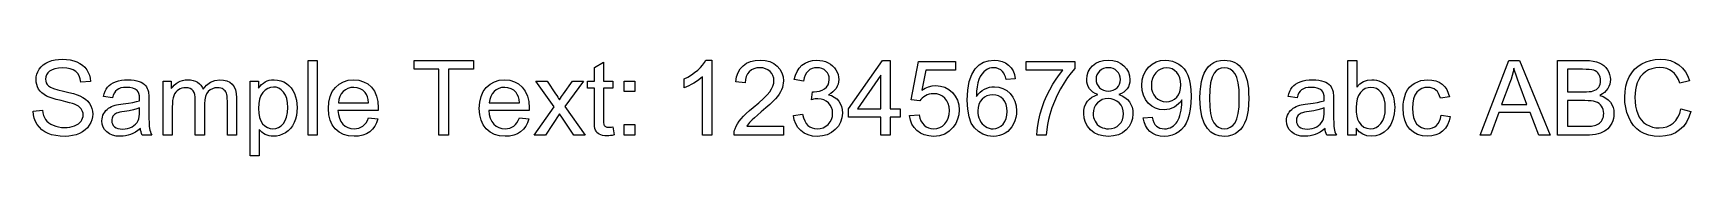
# Model space of a CAD drawing. Header units: metres. Extents: x 2.3 to 90.9, y 0.4 to 5.6.
import ezdxf

# ---------------------------------------------------------------- set-up
doc = ezdxf.new("R2010")
doc.units = ezdxf.units.M

msp = doc.modelspace()

# ---------------------------------------------------------------- linework, layer by layer
at = {"color": 1}
for points in [[(2.251, 2.785), (2.75, 2.829), (2.774, 2.685), (2.809, 2.556), (2.856, 2.439), (2.915, 2.336), (2.989, 2.245), (3.081, 2.162), (3.19, 2.089), (3.318, 2.025), (3.459, 1.973), (3.608, 1.936), (3.766, 1.914), (3.932, 1.907), (4.079, 1.912), (4.217, 1.929), (4.346, 1.957), (4.467, 1.997), (4.575, 2.046), (4.669, 2.103), (4.748, 2.169), (4.812, 2.244), (4.861, 2.324), (4.897, 2.408), (4.918, 2.495), (4.925, 2.586), (4.918, 2.677), (4.898, 2.762), (4.864, 2.841), (4.816, 2.915), (4.752, 2.982), (4.671, 3.044), (4.572, 3.1), (4.456, 3.151), (4.351, 3.186), (4.197, 3.231), (3.995, 3.284), (3.744, 3.346), (3.489, 3.411), (3.275, 3.474), (3.102, 3.536), (2.971, 3.595), (2.837, 3.675), (2.721, 3.764), (2.624, 3.861), (2.544, 3.968), (2.483, 4.082), (2.439, 4.204), (2.413, 4.331), (2.404, 4.466), (2.415, 4.615), (2.447, 4.759), (2.501, 4.898), (2.576, 5.032), (2.672, 5.156), (2.787, 5.264), (2.923, 5.356), (3.078, 5.432), (3.247, 5.491), (3.426, 5.534), (3.614, 5.56), (3.812, 5.568), (4.028, 5.559), (4.23, 5.532), (4.42, 5.488), (4.596, 5.425), (4.756, 5.345), (4.897, 5.248), (5.017, 5.134), (5.119, 5.003), (5.2, 4.86), (5.259, 4.707), (5.298, 4.545), (5.315, 4.373), (4.808, 4.335), (4.775, 4.513), (4.718, 4.668), (4.637, 4.799), (4.531, 4.908), (4.399, 4.993), (4.238, 5.053), (4.05, 5.09), (3.834, 5.102), (3.61, 5.091), (3.418, 5.058), (3.26, 5.003), (3.134, 4.926), (3.038, 4.833), (2.969, 4.732), (2.928, 4.621), (2.914, 4.501), (2.924, 4.398), (2.953, 4.305), (3.002, 4.221), (3.07, 4.147), (3.177, 4.077), (3.345, 4.006), (3.576, 3.934), (3.868, 3.862), (4.165, 3.791), (4.412, 3.725), (4.608, 3.663), (4.753, 3.606), (4.916, 3.521), (5.057, 3.424), (5.174, 3.317), (5.269, 3.198), (5.342, 3.07), (5.394, 2.933), (5.425, 2.786), (5.435, 2.63), (5.424, 2.472), (5.389, 2.32), (5.332, 2.171), (5.252, 2.028), (5.151, 1.895), (5.03, 1.777), (4.888, 1.675), (4.727, 1.589), (4.551, 1.52), (4.363, 1.471), (4.165, 1.442), (3.956, 1.432), (3.696, 1.442), (3.457, 1.471), (3.241, 1.521), (3.046, 1.59), (2.873, 1.679), (2.719, 1.788), (2.585, 1.917), (2.471, 2.066), (2.379, 2.23), (2.311, 2.405), (2.269, 2.59), (2.251, 2.785)], [(16.955, 1.5), (16.955, 5.5), (17.446, 5.5), (17.446, 1.5), (16.955, 1.5)], [(23.948, 1.5), (23.948, 5.028), (22.63, 5.028), (22.63, 5.5), (25.801, 5.5), (25.801, 5.028), (24.477, 5.028), (24.477, 1.5), (23.948, 1.5)], [(33.255, 1.939), (33.326, 1.505), (33.225, 1.486), (33.13, 1.473), (33.04, 1.465), (32.955, 1.462), (32.829, 1.467), (32.718, 1.483), (32.621, 1.509), (32.54, 1.546), (32.472, 1.592), (32.415, 1.644), (32.368, 1.703), (32.333, 1.769), (32.307, 1.857), (32.288, 1.983), (32.277, 2.147), (32.273, 2.349), (32.273, 4.016), (31.913, 4.016), (31.913, 4.398), (32.273, 4.398), (32.273, 5.115), (32.761, 5.41), (32.761, 4.398), (33.255, 4.398), (33.255, 4.016), (32.761, 4.016), (32.761, 2.321), (32.763, 2.226), (32.768, 2.149), (32.776, 2.091), (32.787, 2.051), (32.802, 2.023), (32.821, 1.997), (32.844, 1.975), (32.872, 1.956), (32.904, 1.94), (32.943, 1.929), (32.988, 1.922), (33.04, 1.92), (33.084, 1.921), (33.134, 1.925), (33.192, 1.931), (33.255, 1.939)], [(38.554, 1.5), (38.063, 1.5), (38.063, 4.63), (37.967, 4.545), (37.858, 4.46), (37.735, 4.376), (37.598, 4.291), (37.457, 4.212), (37.324, 4.143), (37.199, 4.085), (37.08, 4.038), (37.08, 4.512), (37.28, 4.614), (37.467, 4.726), (37.64, 4.849), (37.801, 4.982), (37.944, 5.118), (38.064, 5.253), (38.162, 5.386), (38.237, 5.516), (38.554, 5.516), (38.554, 1.5)], [(42.393, 1.972), (42.393, 1.5), (39.749, 1.5), (39.751, 1.588), (39.761, 1.674), (39.779, 1.758), (39.806, 1.841), (39.864, 1.976), (39.938, 2.109), (40.026, 2.242), (40.13, 2.373), (40.253, 2.509), (40.401, 2.656), (40.574, 2.812), (40.772, 2.979), (41.072, 3.232), (41.319, 3.458), (41.512, 3.656), (41.653, 3.826), (41.754, 3.98), (41.825, 4.13), (41.868, 4.275), (41.883, 4.417), (41.87, 4.557), (41.83, 4.686), (41.765, 4.803), (41.674, 4.909), (41.562, 4.997), (41.433, 5.06), (41.289, 5.097), (41.13, 5.11), (40.961, 5.097), (40.81, 5.057), (40.677, 4.99), (40.562, 4.897), (40.469, 4.78), (40.402, 4.643), (40.361, 4.486), (40.347, 4.308), (39.842, 4.359), (39.886, 4.625), (39.965, 4.857), (40.081, 5.056), (40.232, 5.22), (40.416, 5.35), (40.628, 5.442), (40.87, 5.498), (41.141, 5.516), (41.413, 5.496), (41.656, 5.437), (41.869, 5.337), (42.052, 5.197), (42.199, 5.028), (42.304, 4.84), (42.366, 4.632), (42.387, 4.406), (42.381, 4.286), (42.363, 4.168), (42.332, 4.05), (42.289, 3.934), (42.232, 3.816), (42.159, 3.696), (42.069, 3.572), (41.963, 3.445), (41.83, 3.305), (41.66, 3.141), (41.452, 2.953), (41.206, 2.741), (41.005, 2.571), (40.843, 2.43), (40.721, 2.319), (40.638, 2.238), (40.578, 2.172), (40.524, 2.105), (40.475, 2.039), (40.431, 1.972), (42.393, 1.972)], [(42.922, 2.556), (43.413, 2.621), (43.463, 2.427), (43.528, 2.262), (43.607, 2.126), (43.701, 2.02), (43.808, 1.939), (43.927, 1.882), (44.056, 1.847), (44.196, 1.836), (44.363, 1.851), (44.516, 1.896), (44.656, 1.971), (44.782, 2.076), (44.886, 2.203), (44.961, 2.344), (45.006, 2.5), (45.02, 2.671), (45.007, 2.832), (44.965, 2.979), (44.896, 3.111), (44.799, 3.229), (44.681, 3.325), (44.548, 3.393), (44.4, 3.434), (44.237, 3.448), (44.164, 3.445), (44.081, 3.435), (43.99, 3.417), (43.891, 3.394), (43.945, 3.825), (43.969, 3.822), (43.99, 3.821), (44.008, 3.82), (44.025, 3.819), (44.178, 3.829), (44.323, 3.86), (44.46, 3.911), (44.589, 3.983), (44.699, 4.076), (44.778, 4.191), (44.825, 4.328), (44.84, 4.488), (44.829, 4.617), (44.795, 4.735), (44.738, 4.841), (44.658, 4.935), (44.56, 5.013), (44.448, 5.068), (44.323, 5.101), (44.186, 5.113), (44.048, 5.101), (43.923, 5.068), (43.81, 5.011), (43.708, 4.932), (43.621, 4.831), (43.551, 4.707), (43.498, 4.561), (43.462, 4.392), (42.971, 4.48), (43.031, 4.713), (43.119, 4.918), (43.235, 5.095), (43.381, 5.245), (43.55, 5.364), (43.739, 5.448), (43.947, 5.499), (44.175, 5.516), (44.335, 5.508), (44.489, 5.481), (44.637, 5.437), (44.778, 5.376), (44.907, 5.299), (45.021, 5.21), (45.118, 5.108), (45.199, 4.992), (45.263, 4.869), (45.309, 4.742), (45.336, 4.611), (45.345, 4.477), (45.336, 4.35), (45.31, 4.229), (45.267, 4.114), (45.206, 4.005), (45.128, 3.904), (45.033, 3.814), (44.922, 3.735), (44.794, 3.666), (44.961, 3.615), (45.109, 3.541), (45.237, 3.445), (45.345, 3.327), (45.431, 3.19), (45.492, 3.036), (45.529, 2.867), (45.542, 2.681), (45.518, 2.429), (45.446, 2.197), (45.327, 1.985), (45.16, 1.793), (44.956, 1.634), (44.727, 1.52), (44.473, 1.452), (44.194, 1.429), (43.942, 1.449), (43.712, 1.508), (43.504, 1.606), (43.319, 1.743), (43.164, 1.911), (43.046, 2.103), (42.965, 2.318), (42.922, 2.556)], [(47.602, 1.5), (47.602, 2.458), (45.866, 2.458), (45.866, 2.908), (47.692, 5.5), (48.093, 5.5), (48.093, 2.908), (48.633, 2.908), (48.633, 2.458), (48.093, 2.458), (48.093, 1.5), (47.602, 1.5)], [(49.135, 2.548), (49.651, 2.591), (49.689, 2.415), (49.746, 2.262), (49.822, 2.132), (49.917, 2.025), (50.027, 1.942), (50.147, 1.883), (50.278, 1.847), (50.42, 1.836), (50.591, 1.852), (50.748, 1.902), (50.891, 1.986), (51.02, 2.103), (51.128, 2.248), (51.205, 2.414), (51.251, 2.602), (51.266, 2.812), (51.251, 3.011), (51.207, 3.188), (51.133, 3.343), (51.03, 3.475), (50.903, 3.582), (50.758, 3.658), (50.594, 3.703), (50.412, 3.718), (50.296, 3.712), (50.186, 3.691), (50.082, 3.658), (49.984, 3.611), (49.893, 3.553), (49.813, 3.487), (49.743, 3.413), (49.683, 3.331), (49.222, 3.391), (49.61, 5.445), (51.599, 5.445), (51.599, 4.976), (50.003, 4.976), (49.787, 3.901), (49.969, 4.011), (50.156, 4.089), (50.347, 4.136), (50.543, 4.152), (50.795, 4.129), (51.026, 4.061), (51.237, 3.948), (51.427, 3.789), (51.585, 3.595), (51.697, 3.374), (51.765, 3.128), (51.787, 2.856), (51.767, 2.594), (51.708, 2.35), (51.609, 2.124), (51.471, 1.917), (51.261, 1.705), (51.016, 1.553), (50.736, 1.462), (50.42, 1.432), (50.16, 1.451), (49.925, 1.508), (49.714, 1.604), (49.529, 1.737), (49.375, 1.903), (49.258, 2.093), (49.178, 2.308), (49.135, 2.548)], [(54.791, 4.52), (54.303, 4.482), (54.267, 4.617), (54.224, 4.732), (54.174, 4.827), (54.117, 4.902), (54.012, 4.994), (53.895, 5.06), (53.766, 5.099), (53.626, 5.113), (53.512, 5.104), (53.406, 5.08), (53.306, 5.039), (53.214, 4.982), (53.104, 4.887), (53.007, 4.774), (52.922, 4.64), (52.849, 4.488), (52.79, 4.308), (52.747, 4.094), (52.72, 3.846), (52.709, 3.563), (52.803, 3.689), (52.907, 3.798), (53.02, 3.89), (53.143, 3.964), (53.273, 4.021), (53.406, 4.062), (53.542, 4.087), (53.681, 4.095), (53.917, 4.072), (54.135, 4.004), (54.335, 3.891), (54.517, 3.733), (54.668, 3.539), (54.776, 3.319), (54.841, 3.072), (54.862, 2.799), (54.852, 2.614), (54.822, 2.436), (54.771, 2.264), (54.7, 2.099), (54.611, 1.947), (54.507, 1.813), (54.388, 1.699), (54.254, 1.604), (54.107, 1.528), (53.951, 1.475), (53.785, 1.443), (53.61, 1.432), (53.317, 1.46), (53.053, 1.545), (52.816, 1.686), (52.608, 1.883), (52.439, 2.146), (52.318, 2.481), (52.245, 2.89), (52.221, 3.372), (52.248, 3.912), (52.328, 4.373), (52.462, 4.755), (52.649, 5.058), (52.852, 5.259), (53.088, 5.402), (53.356, 5.488), (53.656, 5.516), (53.882, 5.5), (54.086, 5.45), (54.268, 5.367), (54.43, 5.252), (54.565, 5.107), (54.671, 4.937), (54.746, 4.741), (54.791, 4.52)], [(55.383, 4.976), (55.383, 5.448), (57.973, 5.448), (57.973, 5.066), (57.782, 4.846), (57.592, 4.593), (57.404, 4.306), (57.216, 3.986), (57.039, 3.646), (56.883, 3.302), (56.749, 2.953), (56.636, 2.6), (56.569, 2.343), (56.515, 2.074), (56.475, 1.793), (56.447, 1.5), (55.943, 1.5), (55.957, 1.748), (55.993, 2.021), (56.05, 2.319), (56.128, 2.641), (56.227, 2.972), (56.344, 3.297), (56.481, 3.616), (56.637, 3.93), (56.806, 4.228), (56.979, 4.502), (57.158, 4.751), (57.342, 4.976), (55.383, 4.976)], [(59.214, 3.669), (59.071, 3.731), (58.948, 3.805), (58.845, 3.891), (58.761, 3.988), (58.697, 4.097), (58.651, 4.216), (58.623, 4.345), (58.614, 4.485), (58.634, 4.695), (58.692, 4.887), (58.79, 5.062), (58.928, 5.219), (59.098, 5.349), (59.293, 5.442), (59.515, 5.498), (59.763, 5.516), (60.012, 5.497), (60.235, 5.44), (60.433, 5.345), (60.606, 5.212), (60.745, 5.052), (60.845, 4.875), (60.905, 4.681), (60.925, 4.471), (60.916, 4.337), (60.888, 4.211), (60.843, 4.095), (60.779, 3.987), (60.697, 3.89), (60.595, 3.805), (60.475, 3.731), (60.336, 3.669), (60.509, 3.6), (60.66, 3.512), (60.789, 3.406), (60.896, 3.282), (60.98, 3.142), (61.041, 2.988), (61.077, 2.822), (61.089, 2.643), (61.066, 2.397), (60.998, 2.171), (60.885, 1.966), (60.726, 1.781), (60.53, 1.628), (60.306, 1.519), (60.053, 1.454), (59.771, 1.432), (59.489, 1.454), (59.236, 1.519), (59.012, 1.629), (58.816, 1.782), (58.657, 1.969), (58.544, 2.176), (58.476, 2.406), (58.453, 2.657), (58.465, 2.844), (58.502, 3.015), (58.564, 3.171), (58.651, 3.31), (58.76, 3.432), (58.891, 3.532), (59.042, 3.611), (59.214, 3.669)], [(61.64, 2.425), (62.112, 2.469), (62.149, 2.314), (62.199, 2.181), (62.263, 2.072), (62.341, 1.986), (62.432, 1.92), (62.534, 1.873), (62.649, 1.845), (62.775, 1.836), (62.885, 1.842), (62.987, 1.862), (63.083, 1.894), (63.172, 1.939), (63.253, 1.995), (63.327, 2.06), (63.393, 2.134), (63.452, 2.216), (63.504, 2.31), (63.552, 2.42), (63.595, 2.544), (63.634, 2.684), (63.667, 2.832), (63.69, 2.982), (63.703, 3.132), (63.708, 3.284), (63.708, 3.303), (63.707, 3.325), (63.707, 3.352), (63.705, 3.383), (63.625, 3.271), (63.531, 3.17), (63.424, 3.081), (63.303, 3.002), (63.173, 2.938), (63.037, 2.893), (62.896, 2.865), (62.75, 2.856), (62.512, 2.879), (62.292, 2.946), (62.091, 3.059), (61.91, 3.216), (61.76, 3.411), (61.652, 3.634), (61.588, 3.885), (61.566, 4.166), (61.589, 4.455), (61.656, 4.715), (61.768, 4.945), (61.925, 5.145), (62.116, 5.308), (62.329, 5.424), (62.565, 5.493), (62.824, 5.516), (63.015, 5.503), (63.197, 5.464), (63.372, 5.398), (63.538, 5.306), (63.689, 5.19), (63.822, 5.052), (63.935, 4.891), (64.029, 4.707), (64.102, 4.491), (64.155, 4.232), (64.186, 3.928), (64.196, 3.582), (64.186, 3.218), (64.155, 2.893), (64.103, 2.608), (64.03, 2.361), (63.937, 2.147), (63.823, 1.961), (63.689, 1.801), (63.535, 1.669), (63.363, 1.565), (63.178, 1.491), (62.978, 1.447), (62.764, 1.432), (62.54, 1.448), (62.338, 1.497), (62.157, 1.578), (61.997, 1.692), (61.863, 1.836), (61.759, 2.006), (61.685, 2.202), (61.64, 2.425)], [(64.674, 3.473), (64.683, 3.81), (64.71, 4.113), (64.756, 4.381), (64.82, 4.615), (64.902, 4.818), (65.001, 4.998), (65.119, 5.152), (65.254, 5.282), (65.407, 5.384), (65.579, 5.458), (65.769, 5.502), (65.978, 5.516), (66.134, 5.508), (66.28, 5.484), (66.417, 5.443), (66.543, 5.387), (66.659, 5.315), (66.765, 5.229), (66.86, 5.128), (66.944, 5.013), (67.019, 4.884), (67.085, 4.742), (67.143, 4.587), (67.192, 4.418), (67.232, 4.228), (67.26, 4.006), (67.277, 3.755), (67.282, 3.473), (67.273, 3.138), (67.246, 2.837), (67.201, 2.569), (67.138, 2.336), (67.057, 2.132), (66.957, 1.953), (66.84, 1.798), (66.705, 1.668), (66.552, 1.565), (66.38, 1.491), (66.188, 1.447), (65.978, 1.432), (65.704, 1.458), (65.462, 1.535), (65.25, 1.665), (65.07, 1.847), (64.896, 2.135), (64.773, 2.503), (64.699, 2.948), (64.674, 3.473)], [(73.031, 1.5), (72.576, 1.5), (72.576, 5.5), (73.067, 5.5), (73.067, 4.073), (73.233, 4.244), (73.421, 4.366), (73.63, 4.439), (73.861, 4.463), (73.993, 4.456), (74.121, 4.436), (74.246, 4.403), (74.367, 4.355), (74.481, 4.296), (74.585, 4.226), (74.678, 4.145), (74.76, 4.053), (74.833, 3.95), (74.897, 3.837), (74.954, 3.715), (75.001, 3.582), (75.04, 3.442), (75.067, 3.297), (75.083, 3.147), (75.089, 2.992), (75.066, 2.641), (74.997, 2.332), (74.881, 2.065), (74.72, 1.841), (74.527, 1.663), (74.315, 1.536), (74.085, 1.46), (73.836, 1.435), (73.594, 1.461), (73.379, 1.542), (73.191, 1.675), (73.031, 1.863), (73.031, 1.5)], [(79.656, 1.5), (81.192, 5.5), (81.763, 5.5), (83.4, 1.5), (82.797, 1.5), (82.33, 2.711), (80.658, 2.711), (80.218, 1.5), (79.656, 1.5)], [(83.801, 1.5), (83.801, 5.5), (85.302, 5.5), (85.519, 5.492), (85.715, 5.47), (85.887, 5.432), (86.037, 5.379), (86.168, 5.31), (86.284, 5.224), (86.385, 5.123), (86.471, 5.005), (86.539, 4.877), (86.588, 4.747), (86.618, 4.613), (86.628, 4.477), (86.619, 4.35), (86.593, 4.228), (86.549, 4.109), (86.488, 3.994), (86.41, 3.886), (86.314, 3.789), (86.2, 3.703), (86.068, 3.628), (86.239, 3.566), (86.389, 3.484), (86.518, 3.384), (86.626, 3.265), (86.712, 3.131), (86.773, 2.986), (86.809, 2.828), (86.821, 2.66), (86.814, 2.522), (86.792, 2.388), (86.755, 2.26), (86.703, 2.137), (86.64, 2.023), (86.57, 1.923), (86.493, 1.837), (86.409, 1.765), (86.316, 1.703), (86.212, 1.65), (86.097, 1.604), (85.971, 1.567), (85.832, 1.538), (85.678, 1.517), (85.51, 1.504), (85.326, 1.5), (83.801, 1.5)], [(90.404, 2.902), (90.933, 2.769), (90.833, 2.462), (90.7, 2.194), (90.534, 1.965), (90.334, 1.774), (90.106, 1.624), (89.854, 1.517), (89.577, 1.453), (89.277, 1.432), (88.969, 1.448), (88.691, 1.498), (88.443, 1.58), (88.225, 1.695), (88.035, 1.841), (87.868, 2.017), (87.726, 2.223), (87.608, 2.458), (87.516, 2.712), (87.45, 2.975), (87.41, 3.248), (87.397, 3.53), (87.412, 3.832), (87.457, 4.115), (87.531, 4.377), (87.636, 4.62), (87.768, 4.839), (87.925, 5.029), (88.107, 5.192), (88.315, 5.327), (88.541, 5.432), (88.778, 5.508), (89.026, 5.553), (89.285, 5.568), (89.573, 5.549), (89.838, 5.492), (90.078, 5.396), (90.295, 5.263), (90.484, 5.094), (90.642, 4.895), (90.769, 4.665), (90.865, 4.403), (90.344, 4.28), (90.266, 4.484), (90.173, 4.658), (90.064, 4.802), (89.94, 4.916), (89.799, 5.003), (89.641, 5.065), (89.466, 5.103), (89.274, 5.115), (89.053, 5.101), (88.851, 5.06), (88.668, 4.991), (88.503, 4.894), (88.36, 4.774), (88.24, 4.635), (88.142, 4.478), (88.068, 4.301), (88.013, 4.113), (87.974, 3.923), (87.951, 3.729), (87.943, 3.533), (87.952, 3.286), (87.98, 3.055), (88.026, 2.84), (88.091, 2.642), (88.176, 2.464), (88.281, 2.309), (88.407, 2.179), (88.554, 2.073), (88.714, 1.991), (88.881, 1.932), (89.054, 1.896), (89.233, 1.885), (89.447, 1.901), (89.644, 1.949), (89.824, 2.029), (89.986, 2.141), (90.128, 2.285), (90.245, 2.46), (90.337, 2.666), (90.404, 2.902)], [(7.986, 1.857), (7.851, 1.75), (7.719, 1.66), (7.589, 1.586), (7.461, 1.53), (7.333, 1.488), (7.2, 1.458), (7.062, 1.44), (6.92, 1.435), (6.695, 1.449), (6.497, 1.493), (6.328, 1.566), (6.186, 1.668), (6.073, 1.793), (5.993, 1.933), (5.945, 2.091), (5.929, 2.264), (5.935, 2.368), (5.953, 2.468), (5.984, 2.562), (6.026, 2.653), (6.078, 2.736), (6.138, 2.811), (6.205, 2.878), (6.28, 2.935), (6.361, 2.985), (6.446, 3.029), (6.537, 3.066), (6.633, 3.096), (6.715, 3.115), (6.814, 3.134), (6.933, 3.152), (7.07, 3.17), (7.347, 3.207), (7.586, 3.248), (7.785, 3.292), (7.945, 3.339), (7.947, 3.385), (7.947, 3.422), (7.948, 3.449), (7.948, 3.467), (7.939, 3.606), (7.913, 3.723), (7.87, 3.818), (7.809, 3.89), (7.703, 3.963), (7.575, 4.015), (7.424, 4.046), (7.25, 4.057), (7.088, 4.049), (6.948, 4.026), (6.832, 3.988), (6.738, 3.935), (6.661, 3.863), (6.594, 3.767), (6.539, 3.648), (6.494, 3.505), (6.014, 3.571), (6.052, 3.718), (6.1, 3.85), (6.159, 3.967), (6.229, 4.069), (6.313, 4.158), (6.413, 4.237), (6.53, 4.304), (6.663, 4.361), (6.811, 4.406), (6.969, 4.438), (7.139, 4.457), (7.321, 4.463), (7.497, 4.458), (7.657, 4.441), (7.799, 4.414), (7.924, 4.376), (8.032, 4.329), (8.125, 4.277), (8.202, 4.22), (8.265, 4.156), (8.315, 4.086), (8.357, 4.006), (8.392, 3.919), (8.417, 3.822), (8.428, 3.747), (8.436, 3.646), (8.44, 3.52), (8.442, 3.369), (8.442, 2.714), (8.444, 2.403), (8.45, 2.155), (8.46, 1.97), (8.473, 1.848), (8.493, 1.758), (8.52, 1.67), (8.555, 1.584), (8.598, 1.5), (8.085, 1.5), (8.05, 1.58), (8.022, 1.666), (8.001, 1.758), (7.986, 1.857)], [(9.203, 1.5), (9.203, 4.398), (9.643, 4.398), (9.643, 3.991), (9.716, 4.092), (9.802, 4.183), (9.898, 4.264), (10.005, 4.334), (10.123, 4.39), (10.248, 4.431), (10.38, 4.455), (10.521, 4.463), (10.675, 4.455), (10.814, 4.43), (10.939, 4.388), (11.049, 4.329), (11.145, 4.256), (11.225, 4.169), (11.29, 4.069), (11.34, 3.956), (11.525, 4.178), (11.735, 4.336), (11.972, 4.431), (12.235, 4.463), (12.438, 4.448), (12.616, 4.403), (12.769, 4.329), (12.898, 4.224), (12.999, 4.089), (13.072, 3.921), (13.115, 3.721), (13.13, 3.489), (13.13, 1.5), (12.641, 1.5), (12.641, 3.325), (12.638, 3.462), (12.629, 3.579), (12.614, 3.675), (12.593, 3.75), (12.565, 3.811), (12.526, 3.867), (12.478, 3.916), (12.42, 3.958), (12.355, 3.993), (12.284, 4.018), (12.207, 4.033), (12.126, 4.038), (11.979, 4.025), (11.846, 3.987), (11.725, 3.923), (11.618, 3.834), (11.53, 3.717), (11.467, 3.57), (11.429, 3.392), (11.416, 3.183), (11.416, 1.5), (10.925, 1.5), (10.925, 3.383), (10.917, 3.536), (10.895, 3.669), (10.857, 3.782), (10.805, 3.874), (10.735, 3.945), (10.647, 3.997), (10.539, 4.027), (10.412, 4.038), (10.31, 4.031), (10.212, 4.01), (10.119, 3.976), (10.029, 3.928), (9.947, 3.867), (9.877, 3.794), (9.819, 3.708), (9.774, 3.609), (9.739, 3.492), (9.714, 3.353), (9.699, 3.19), (9.694, 3.003), (9.694, 1.5), (9.203, 1.5)], [(13.858, 0.389), (13.858, 4.398), (14.306, 4.398), (14.306, 4.021), (14.387, 4.125), (14.474, 4.215), (14.566, 4.291), (14.663, 4.353), (14.768, 4.401), (14.883, 4.436), (15.009, 4.456), (15.146, 4.463), (15.326, 4.451), (15.495, 4.415), (15.653, 4.356), (15.801, 4.272), (15.934, 4.167), (16.05, 4.042), (16.148, 3.897), (16.229, 3.733), (16.292, 3.555), (16.338, 3.369), (16.365, 3.174), (16.374, 2.971), (16.364, 2.754), (16.334, 2.548), (16.284, 2.353), (16.214, 2.17), (16.125, 2.002), (16.018, 1.855), (15.893, 1.729), (15.75, 1.624), (15.596, 1.541), (15.438, 1.482), (15.276, 1.446), (15.111, 1.435), (14.991, 1.441), (14.878, 1.46), (14.771, 1.493), (14.67, 1.538), (14.577, 1.593), (14.492, 1.656), (14.416, 1.724), (14.349, 1.8), (14.349, 0.389), (13.858, 0.389)], [(20.191, 2.433), (20.698, 2.37), (20.626, 2.16), (20.527, 1.975), (20.403, 1.815), (20.254, 1.68), (20.08, 1.573), (19.884, 1.496), (19.665, 1.45), (19.424, 1.435), (19.123, 1.459), (18.854, 1.532), (18.619, 1.655), (18.416, 1.826), (18.253, 2.042), (18.137, 2.296), (18.067, 2.591), (18.044, 2.924), (18.067, 3.269), (18.138, 3.574), (18.255, 3.837), (18.42, 4.059), (18.622, 4.236), (18.853, 4.362), (19.111, 4.438), (19.397, 4.463), (19.674, 4.438), (19.925, 4.364), (20.149, 4.241), (20.347, 4.068), (20.508, 3.85), (20.623, 3.591), (20.692, 3.293), (20.715, 2.954), (20.715, 2.93), (20.714, 2.9), (20.713, 2.864), (20.712, 2.823), (18.551, 2.823), (18.578, 2.599), (18.632, 2.402), (18.713, 2.233), (18.821, 2.092), (18.95, 1.981), (19.094, 1.902), (19.253, 1.854), (19.427, 1.838), (19.557, 1.847), (19.677, 1.874), (19.788, 1.918), (19.888, 1.98), (19.979, 2.062), (20.059, 2.164), (20.13, 2.288), (20.191, 2.433)], [(28.265, 2.433), (28.772, 2.37), (28.699, 2.16), (28.601, 1.975), (28.477, 1.815), (28.327, 1.68), (28.154, 1.573), (27.958, 1.496), (27.739, 1.45), (27.498, 1.435), (27.197, 1.459), (26.928, 1.532), (26.692, 1.655), (26.49, 1.826), (26.327, 2.042), (26.21, 2.296), (26.141, 2.591), (26.117, 2.924), (26.141, 3.269), (26.211, 3.574), (26.329, 3.837), (26.494, 4.059), (26.696, 4.236), (26.926, 4.362), (27.185, 4.438), (27.471, 4.463), (27.748, 4.438), (27.999, 4.364), (28.223, 4.241), (28.42, 4.068), (28.581, 3.85), (28.696, 3.591), (28.766, 3.293), (28.789, 2.954), (28.788, 2.93), (28.788, 2.9), (28.787, 2.864), (28.786, 2.823), (26.625, 2.823), (26.652, 2.599), (26.706, 2.402), (26.787, 2.233), (26.895, 2.092), (27.024, 1.981), (27.168, 1.902), (27.327, 1.854), (27.501, 1.838), (27.631, 1.847), (27.751, 1.874), (27.861, 1.918), (27.962, 1.98), (28.052, 2.062), (28.133, 2.164), (28.204, 2.288), (28.265, 2.433)], [(47.602, 2.908), (47.602, 4.711), (46.349, 2.908), (47.602, 2.908)], [(59.116, 4.501), (59.127, 4.366), (59.162, 4.244), (59.219, 4.134), (59.299, 4.038), (59.397, 3.959), (59.509, 3.902), (59.634, 3.869), (59.774, 3.857), (59.909, 3.869), (60.032, 3.902), (60.142, 3.958), (60.239, 4.036), (60.318, 4.131), (60.375, 4.235), (60.409, 4.35), (60.42, 4.474), (60.409, 4.604), (60.373, 4.723), (60.315, 4.831), (60.233, 4.928), (60.134, 5.009), (60.024, 5.067), (59.902, 5.101), (59.768, 5.113), (59.634, 5.101), (59.511, 5.068), (59.4, 5.011), (59.302, 4.932), (59.22, 4.838), (59.162, 4.735), (59.128, 4.622), (59.116, 4.501)], [(63.651, 4.19), (63.637, 4.391), (63.594, 4.57), (63.524, 4.726), (63.426, 4.862), (63.307, 4.97), (63.178, 5.048), (63.037, 5.094), (62.884, 5.11), (62.726, 5.093), (62.578, 5.043), (62.44, 4.959), (62.314, 4.842), (62.208, 4.699), (62.132, 4.535), (62.086, 4.352), (62.071, 4.149), (62.085, 3.967), (62.129, 3.803), (62.201, 3.657), (62.302, 3.529), (62.424, 3.424), (62.559, 3.35), (62.708, 3.305), (62.87, 3.29), (63.033, 3.305), (63.181, 3.35), (63.314, 3.424), (63.431, 3.529), (63.527, 3.66), (63.596, 3.813), (63.637, 3.99), (63.651, 4.19)], [(65.179, 3.473), (65.193, 3.021), (65.236, 2.652), (65.308, 2.366), (65.409, 2.162), (65.531, 2.019), (65.667, 1.917), (65.816, 1.856), (65.978, 1.836), (66.141, 1.856), (66.29, 1.917), (66.425, 2.02), (66.547, 2.163), (66.648, 2.368), (66.72, 2.654), (66.763, 3.023), (66.778, 3.473), (66.763, 3.925), (66.72, 4.295), (66.648, 4.581), (66.547, 4.785), (66.425, 4.927), (66.288, 5.029), (66.138, 5.09), (65.973, 5.11), (65.812, 5.092), (65.668, 5.038), (65.542, 4.949), (65.432, 4.823), (65.321, 4.602), (65.242, 4.303), (65.195, 3.927), (65.179, 3.473)], [(71.362, 1.857), (71.226, 1.75), (71.094, 1.66), (70.964, 1.586), (70.836, 1.53), (70.708, 1.488), (70.575, 1.458), (70.437, 1.44), (70.295, 1.435), (70.07, 1.449), (69.872, 1.493), (69.703, 1.566), (69.561, 1.668), (69.448, 1.793), (69.368, 1.933), (69.32, 2.091), (69.304, 2.264), (69.31, 2.368), (69.328, 2.468), (69.359, 2.562), (69.401, 2.653), (69.453, 2.736), (69.513, 2.811), (69.58, 2.878), (69.655, 2.935), (69.736, 2.985), (69.822, 3.029), (69.912, 3.066), (70.008, 3.096), (70.09, 3.115), (70.19, 3.134), (70.308, 3.152), (70.445, 3.17), (70.723, 3.207), (70.961, 3.248), (71.16, 3.292), (71.321, 3.339), (71.322, 3.385), (71.323, 3.422), (71.323, 3.449), (71.323, 3.467), (71.315, 3.606), (71.289, 3.723), (71.245, 3.818), (71.184, 3.89), (71.079, 3.963), (70.95, 4.015), (70.799, 4.046), (70.625, 4.057), (70.463, 4.049), (70.324, 4.026), (70.207, 3.988), (70.113, 3.935), (70.036, 3.863), (69.97, 3.767), (69.914, 3.648), (69.869, 3.505), (69.389, 3.571), (69.427, 3.718), (69.475, 3.85), (69.535, 3.967), (69.604, 4.069), (69.688, 4.158), (69.788, 4.237), (69.905, 4.304), (70.038, 4.361), (70.186, 4.406), (70.344, 4.438), (70.514, 4.457), (70.696, 4.463), (70.873, 4.458), (71.032, 4.441), (71.174, 4.414), (71.299, 4.376), (71.407, 4.329), (71.5, 4.277), (71.578, 4.22), (71.64, 4.156), (71.69, 4.086), (71.733, 4.006), (71.767, 3.919), (71.793, 3.822), (71.803, 3.747), (71.811, 3.646), (71.816, 3.52), (71.817, 3.369), (71.817, 2.714), (71.819, 2.403), (71.825, 2.155), (71.835, 1.97), (71.849, 1.848), (71.868, 1.758), (71.895, 1.67), (71.93, 1.584), (71.973, 1.5), (71.46, 1.5), (71.425, 1.58), (71.397, 1.666), (71.376, 1.758), (71.362, 1.857)], [(77.577, 2.561), (78.06, 2.499), (78.005, 2.263), (77.919, 2.054), (77.802, 1.872), (77.655, 1.717), (77.483, 1.593), (77.292, 1.505), (77.082, 1.452), (76.854, 1.435), (76.571, 1.459), (76.318, 1.532), (76.093, 1.653), (75.898, 1.823), (75.74, 2.039), (75.627, 2.296), (75.559, 2.596), (75.536, 2.938), (75.546, 3.165), (75.575, 3.378), (75.624, 3.576), (75.692, 3.759), (75.78, 3.924), (75.888, 4.067), (76.016, 4.188), (76.165, 4.287), (76.328, 4.364), (76.497, 4.419), (76.673, 4.452), (76.857, 4.463), (77.082, 4.448), (77.286, 4.403), (77.468, 4.329), (77.629, 4.224), (77.766, 4.093), (77.875, 3.936), (77.958, 3.753), (78.014, 3.546), (77.536, 3.473), (77.495, 3.61), (77.442, 3.729), (77.375, 3.829), (77.295, 3.912), (77.204, 3.976), (77.103, 4.023), (76.994, 4.05), (76.876, 4.059), (76.699, 4.043), (76.54, 3.993), (76.398, 3.91), (76.273, 3.793), (76.171, 3.641), (76.099, 3.45), (76.055, 3.22), (76.041, 2.952), (76.055, 2.68), (76.097, 2.447), (76.167, 2.255), (76.265, 2.103), (76.385, 1.987), (76.523, 1.905), (76.677, 1.855), (76.849, 1.838), (76.987, 1.849), (77.114, 1.883), (77.229, 1.938), (77.332, 2.016), (77.42, 2.116), (77.49, 2.241), (77.542, 2.389), (77.577, 2.561)], [(80.81, 3.143), (82.166, 3.143), (81.749, 4.25), (81.66, 4.491), (81.583, 4.71), (81.518, 4.906), (81.465, 5.08), (81.423, 4.888), (81.373, 4.696), (81.315, 4.506), (81.25, 4.316), (80.81, 3.143)], [(84.33, 3.819), (85.195, 3.819), (85.359, 3.822), (85.497, 3.831), (85.611, 3.845), (85.7, 3.866), (85.795, 3.901), (85.877, 3.945), (85.947, 4), (86.004, 4.065), (86.049, 4.139), (86.081, 4.222), (86.1, 4.313), (86.106, 4.414), (86.1, 4.511), (86.083, 4.601), (86.053, 4.686), (86.011, 4.765), (85.958, 4.834), (85.895, 4.892), (85.822, 4.938), (85.738, 4.972), (85.634, 4.997), (85.497, 5.014), (85.329, 5.024), (85.13, 5.028), (84.33, 5.028), (84.33, 3.819)], [(14.303, 2.932), (14.317, 2.671), (14.359, 2.446), (14.43, 2.258), (14.529, 2.106), (14.649, 1.989), (14.78, 1.905), (14.923, 1.855), (15.078, 1.838), (15.236, 1.856), (15.382, 1.908), (15.516, 1.994), (15.638, 2.115), (15.741, 2.273), (15.813, 2.468), (15.857, 2.702), (15.872, 2.973), (15.858, 3.233), (15.815, 3.458), (15.744, 3.648), (15.644, 3.803), (15.524, 3.923), (15.394, 4.01), (15.252, 4.061), (15.1, 4.078), (14.947, 4.06), (14.804, 4.005), (14.67, 3.913), (14.544, 3.785), (14.439, 3.622), (14.363, 3.425), (14.318, 3.196), (14.303, 2.932)], [(18.578, 3.227), (20.196, 3.227), (20.173, 3.399), (20.134, 3.547), (20.08, 3.673), (20.011, 3.776), (19.885, 3.9), (19.741, 3.988), (19.581, 4.042), (19.402, 4.059), (19.24, 4.045), (19.091, 4.003), (18.956, 3.932), (18.834, 3.833), (18.731, 3.71), (18.655, 3.568), (18.604, 3.407), (18.578, 3.227)], [(26.652, 3.227), (28.27, 3.227), (28.246, 3.399), (28.207, 3.547), (28.153, 3.673), (28.085, 3.776), (27.959, 3.9), (27.815, 3.988), (27.654, 4.042), (27.476, 4.059), (27.314, 4.045), (27.165, 4.003), (27.029, 3.932), (26.907, 3.833), (26.805, 3.71), (26.728, 3.568), (26.677, 3.407), (26.652, 3.227)], [(29.061, 1.5), (30.12, 3.006), (29.141, 4.398), (29.754, 4.398), (30.199, 3.718), (30.259, 3.625), (30.312, 3.54), (30.36, 3.463), (30.401, 3.394), (30.46, 3.481), (30.516, 3.563), (30.57, 3.641), (30.622, 3.713), (31.111, 4.398), (31.697, 4.398), (30.696, 3.033), (31.774, 1.5), (31.171, 1.5), (30.576, 2.4), (30.417, 2.643), (29.656, 1.5), (29.061, 1.5)], [(33.872, 3.838), (33.872, 4.398), (34.431, 4.398), (34.431, 3.838), (33.872, 3.838)], [(52.786, 2.796), (52.793, 2.671), (52.813, 2.548), (52.846, 2.428), (52.894, 2.31), (52.953, 2.201), (53.023, 2.106), (53.104, 2.025), (53.195, 1.957), (53.293, 1.904), (53.394, 1.866), (53.496, 1.843), (53.602, 1.836), (53.752, 1.851), (53.891, 1.898), (54.019, 1.977), (54.136, 2.087), (54.234, 2.223), (54.304, 2.383), (54.346, 2.564), (54.36, 2.769), (54.346, 2.965), (54.305, 3.139), (54.236, 3.292), (54.139, 3.422), (54.021, 3.527), (53.889, 3.601), (53.743, 3.646), (53.583, 3.661), (53.422, 3.646), (53.275, 3.601), (53.14, 3.527), (53.018, 3.422), (52.916, 3.294), (52.844, 3.146), (52.8, 2.98), (52.786, 2.796)], [(73.026, 2.971), (73.035, 2.728), (73.061, 2.522), (73.106, 2.352), (73.168, 2.218), (73.294, 2.052), (73.441, 1.933), (73.608, 1.862), (73.795, 1.838), (73.951, 1.856), (74.095, 1.908), (74.229, 1.996), (74.352, 2.118), (74.455, 2.275), (74.528, 2.466), (74.572, 2.692), (74.587, 2.952), (74.573, 3.217), (74.53, 3.445), (74.46, 3.636), (74.362, 3.789), (74.243, 3.907), (74.113, 3.992), (73.971, 4.042), (73.817, 4.059), (73.662, 4.042), (73.517, 3.989), (73.383, 3.902), (73.261, 3.78), (73.158, 3.624), (73.085, 3.438), (73.041, 3.22), (73.026, 2.971)], [(7.945, 2.954), (7.795, 2.902), (7.611, 2.853), (7.394, 2.809), (7.143, 2.769), (7.003, 2.746), (6.885, 2.722), (6.789, 2.697), (6.715, 2.671), (6.656, 2.64), (6.604, 2.603), (6.559, 2.56), (6.521, 2.511), (6.491, 2.457), (6.47, 2.4), (6.457, 2.34), (6.453, 2.278), (6.462, 2.183), (6.49, 2.098), (6.537, 2.02), (6.602, 1.95), (6.685, 1.893), (6.785, 1.852), (6.902, 1.827), (7.037, 1.819), (7.175, 1.827), (7.305, 1.85), (7.427, 1.889), (7.542, 1.943), (7.645, 2.011), (7.733, 2.09), (7.807, 2.181), (7.866, 2.283), (7.901, 2.376), (7.926, 2.489), (7.94, 2.622), (7.945, 2.774), (7.945, 2.954)], [(58.958, 2.654), (58.964, 2.55), (58.983, 2.447), (59.014, 2.347), (59.057, 2.248), (59.113, 2.155), (59.181, 2.073), (59.261, 2.003), (59.353, 1.943), (59.453, 1.896), (59.557, 1.863), (59.665, 1.842), (59.776, 1.836), (59.945, 1.85), (60.098, 1.892), (60.235, 1.963), (60.357, 2.062), (60.458, 2.183), (60.529, 2.319), (60.572, 2.471), (60.587, 2.638), (60.572, 2.807), (60.528, 2.962), (60.454, 3.101), (60.351, 3.224), (60.225, 3.326), (60.085, 3.398), (59.93, 3.442), (59.76, 3.456), (59.594, 3.442), (59.443, 3.399), (59.307, 3.327), (59.186, 3.227), (59.086, 3.105), (59.015, 2.969), (58.972, 2.819), (58.958, 2.654)], [(71.321, 2.954), (71.17, 2.902), (70.986, 2.853), (70.769, 2.809), (70.518, 2.769), (70.378, 2.746), (70.26, 2.722), (70.164, 2.697), (70.09, 2.671), (70.031, 2.64), (69.979, 2.603), (69.934, 2.56), (69.896, 2.511), (69.866, 2.457), (69.845, 2.4), (69.832, 2.34), (69.828, 2.278), (69.837, 2.183), (69.865, 2.098), (69.912, 2.02), (69.977, 1.95), (70.06, 1.893), (70.16, 1.852), (70.277, 1.827), (70.412, 1.819), (70.55, 1.827), (70.68, 1.85), (70.802, 1.889), (70.917, 1.943), (71.02, 2.011), (71.108, 2.09), (71.182, 2.181), (71.241, 2.283), (71.276, 2.376), (71.301, 2.489), (71.316, 2.622), (71.321, 2.774), (71.321, 2.954)], [(84.33, 1.972), (85.326, 1.972), (85.445, 1.973), (85.544, 1.977), (85.625, 1.983), (85.686, 1.991), (85.774, 2.01), (85.854, 2.035), (85.927, 2.065), (85.992, 2.1), (86.05, 2.143), (86.104, 2.194), (86.151, 2.254), (86.194, 2.323), (86.228, 2.398), (86.253, 2.48), (86.268, 2.567), (86.273, 2.66), (86.266, 2.768), (86.244, 2.869), (86.208, 2.962), (86.158, 3.048), (86.095, 3.125), (86.021, 3.189), (85.936, 3.241), (85.84, 3.28), (85.728, 3.31), (85.592, 3.33), (85.435, 3.343), (85.255, 3.347), (84.33, 3.347), (84.33, 1.972)], [(33.872, 1.5), (33.872, 2.059), (34.431, 2.059), (34.431, 1.5), (33.872, 1.5)]]:
    msp.add_lwpolyline(points, dxfattribs=at)

doc.saveas('drawing.dxf')
